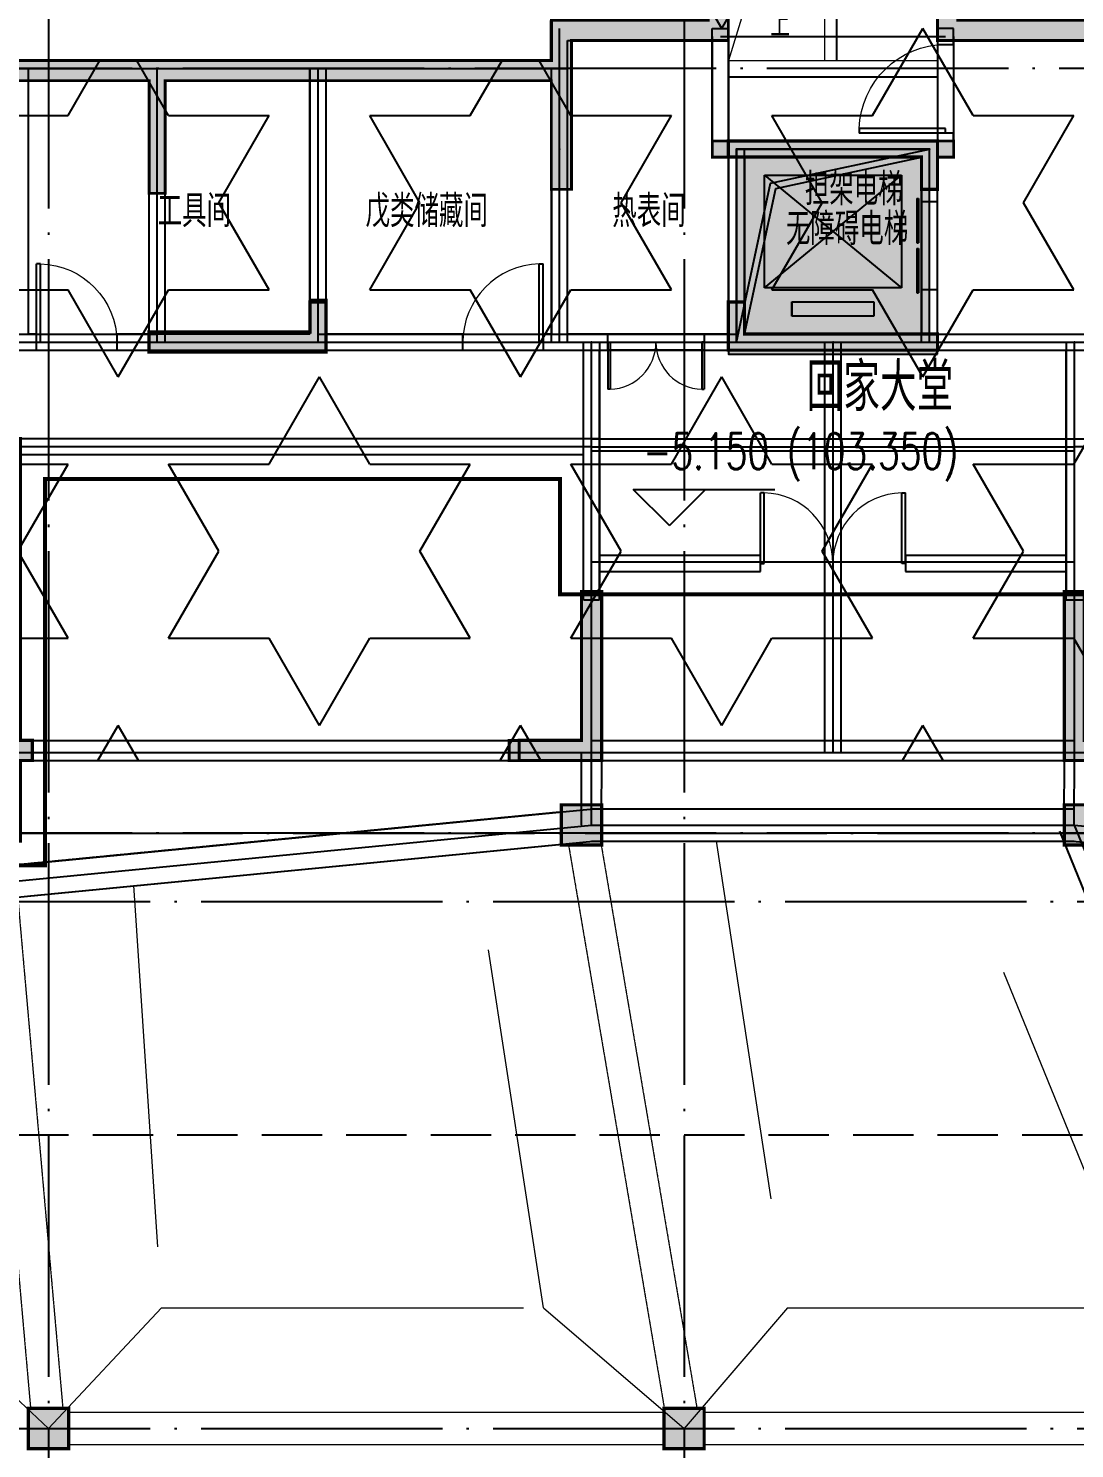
# Model space of a CAD drawing. Extents: x 290727 to 13733020, y 1731457 to 3643100.
# Drawn here: x 623762 to 636766, y 2195330 to 2212980 of the extents above; entities that cross this region are included whole.
import ezdxf

# ---------------------------------------------------------------- set-up
doc = ezdxf.new("R2010")
doc.units = 0
doc.header["$LTSCALE"] = 10
doc.header["$PDSIZE"] = 0.5
for name, pattern in [('DASH', [0.35, 0.25, -0.1]), ('DASHED', [0.75, 0.5, -0.25]), ('DOTE', [2.42, 2, -0.2, 0.02, -0.2]), ('虚线', [750, 450, -300])]:
    doc.linetypes.add(name, pattern=pattern)
doc.layers.get('0').update_dxf_attribs({"linetype": 'CONTINUOUS'})
for name, color, linetype in [('-A-车行道路', 8, 'CONTINUOUS'), ('BEAM_CONT', 4, 'CONTINUOUS'), ('BEAM_DASH', 144, 'DASHED'), ('BEAM_SE', 144, 'DASHED'), ('COLU', 2, 'CONTINUOUS'), ('COLUMN', 9, 'CONTINUOUS'), ('DIM_ELEV', 3, 'CONTINUOUS'), ('DOTE', 8, 'DOTE'), ('EVTR', 2, 'CONTINUOUS'), ('PUB_HATCH', 8, 'CONTINUOUS'), ('PUB_TEXT', 7, 'CONTINUOUS'), ('STAIR', 2, 'CONTINUOUS'), ('SURFACE', 6, 'CONTINUOUS'), ('WALL', 255, 'CONTINUOUS'), ('WINDOW', 4, 'CONTINUOUS'), ('作业图', 4, 'CONTINUOUS'), ('剪力墙', 170, 'CONTINUOUS'), ('房间名称', 7, 'CONTINUOUS'), ('文字', 4, 'CONTINUOUS'), ('洞口边线', 7, 'CONTINUOUS'), ('防火分区示意线', 4, 'CONTINUOUS'), ('防火分区线', 7, 'CONTINUOUS')]:
    doc.layers.add(name, color=color, linetype=linetype)
for name, color, linetype, true_color in [('1106', 7, 'CONTINUOUS', 0x89bf5f), ('2106', 7, 'CONTINUOUS', 0x64cfcf), ('2206', 7, 'CONTINUOUS', 0x3474d4), ('3200', 7, 'CONTINUOUS', 0xf4e9b4)]:
    doc.layers.add(name, color=color, linetype=linetype, true_color=true_color)
doc.layers.add('DIM_MODI', color=6, linetype='CONTINUOUS', plot=False)
doc.layers.add('板加腋边线', color=253, linetype='虚线', lineweight=18)
doc.layers.add('零厚板', color=7, linetype='CONTINUOUS', lineweight=18)
doc.layers.get('0').off()
doc.styles.add('_TCH_DIM', font='SIMPLEX', dxfattribs={"bigfont": 'GBCBIG'})
doc.styles.add('HNSJY', font='HNSJY-07', dxfattribs={"width": 0.8, "bigfont": 'HNSJY-HZ'})

# ---------------------------------------------------------------- blocks, each defined once
blk = doc.blocks.new('A$C55C93FC2')
at = {"layer": 'DOTE', "linetype": 'DOTE', "ltscale": 150}
for p, q in [((139084.1, 127235.5), (139084.1, 12200)), ((146984.1, 127235.5), (146984.1, 12200)), ((107484.1, 82642.4), (252290.8, 82642.4)), ((102196, 76542.4), (252290.8, 76542.4)), ((10299.5, 75692.4), (170248.6, 75692.4)), ((10299.5, 69142.4), (162348.6, 69142.4))]:
    blk.add_line(p, q, dxfattribs=at)
blk = doc.blocks.new('A$C52C345C4')
at = {"layer": '剪力墙'}
h = blk.add_hatch(color=0, dxfattribs=at)
h.paths.add_polyline_path([(-12800, -2200), (-13100, -2200), (-13100, -4800), (-12850, -4800), (-12850, -2450), (-12800, -2450)])
h.paths.add_polyline_path([(-9000, -3500), (-9250, -3500), (-9250, -8250), (-9750, -8250), (-9750, -8500), (-9000, -8500), (-9000, -7500), (-8800, -7500), (-8800, -7250), (-9000, -7250)])
h.paths.add_polyline_path([(-12850, -6400), (-13100, -6400), (-13100, -8500), (-12700, -8500), (-12700, -8250), (-12850, -8250)])
h.paths.add_polyline_path([(-12850, -4800), (-13100, -4800), (-13100, -6400), (-12850, -6400)])
h.paths.add_polyline_path([(-5200, -1800), (-5400, -1800), (-5400, -2175), (-7400, -2175), (-7400, -2425), (-5200, -2425)], flags=17)
h.paths.add_polyline_path([(2600, 200), (-200, 200), (-400, 200), (-400, 0), (-200, 0), (-200, -400), (0, -400), (0, 0), (2600, 0)], flags=17)
h.paths.add_polyline_path([(2400, -1800), (2200, -1800), (2200, -2200), (-200, -2200), (-200, -2450), (2400, -2450)], flags=17)
h.paths.add_polyline_path([(-1775, -5400), (-2025, -5400), (-2025, -7250), (-2925, -7250), (-2925, -7500), (-1775, -7500)])
h.paths.add_polyline_path([(5125, -7250), (4225, -7250), (4225, -5400), (3975, -5400), (3975, -7500), (5125, -7500)])
h.paths.add_polyline_path([(9600, -2175), (7600, -2175), (7600, -1800), (7400, -1800), (7400, -2425), (9600, -2425)], flags=17)
h.paths.add_polyline_path([(11450, -3500), (11200, -3500), (11200, -7250), (11000, -7250), (11000, -7500), (11200, -7500), (11200, -8500), (11950, -8500), (11950, -8250), (11450, -8250), (11450, -7250)])
h.paths.add_polyline_path([(15700, -2200), (15000, -2200), (15000, -2450), (15050, -2450), (15050, -4800), (15300, -4800), (15300, -2450), (15400, -2450), (15400, -4800), (15650, -4800), (15650, -2450), (15700, -2450)])
h.paths.add_polyline_path([(15800, -8250), (15650, -8250), (15650, -6150), (15400, -6150), (15400, -8250), (15300, -8250), (15300, -6150), (15050, -6150), (15050, -8250), (14900, -8250), (14900, -8500), (15800, -8500)])
h.paths.add_polyline_path([(19500, -7500), (19650, -7500), (19650, -7250), (19500, -7250), (19500, -3500), (19250, -3500), (19250, -7250), (19250, -8250), (18750, -8250), (18750, -8500), (19500, -8500)])
h.paths.add_polyline_path([(23300, -1775), (23100, -1775), (23100, -2175), (21100, -2175), (21100, -2425), (23300, -2425)])
h.paths.add_polyline_path([(30900, 200), (30900, 200), (28300, 200), (28300, 0), (30700, 0), (30700, -400), (30900, -400)])
h.paths.add_polyline_path([(28300, 200), (28100, 200), (28100, 0), (28300, 0)])
h.paths.add_polyline_path([(31100, 200), (30900, 200), (30900, 0), (31100, 0)])
h.paths.add_polyline_path([(30900, -2200), (28500, -2200), (28500, -1800), (28300, -1800), (28300, -2450), (30900, -2450)])
h.paths.add_polyline_path([(33625, -7250), (32725, -7250), (32725, -5400), (32475, -5400), (32475, -7500), (33625, -7500)])
h.paths.add_polyline_path([(26725, -5400), (26475, -5400), (26475, -7250), (25575, -7250), (25575, -7500), (26725, -7500)])
h.paths.add_polyline_path([(40450, -8250), (39950, -8250), (39950, -3500), (39700, -3500), (39700, -7250), (39500, -7250), (39500, -7500), (39700, -7500), (39700, -8500), (40450, -8500)])
h.paths.add_polyline_path([(43800, -6150), (43550, -6150), (43550, -8250), (43400, -8250), (43400, -8500), (43800, -8500)])
h.paths.add_polyline_path([(43800, -1950), (43300, -1950), (43300, -2450), (43550, -2450), (43550, -4800), (43800, -4800)])
h.paths.add_polyline_path([(2650, 5100), (2650, 5350), (-450, 5350), (-450, 1700), (-2400, 1700), (-2400, 1200), (-12100, 1200), (-12100, -2450), (-11850, -2450), (-11850, 950), (-7400, 950), (-7400, -450), (-7200, -450), (-7200, 950), (-2400, 950), (-2400, -400), (-2200, -400), (-2150, -400), (-2150, 1450), (-200, 1450), (-200, 5100), (2400, 5100), (2400, 1450), (4350, 1450), (4350, -400), (4400, -400), (4400, -200), (4400, -400), (4600, -400), (4600, 950), (9400, 950), (9400, -450), (9600, -450), (9600, 950), (14050, 950), (14050, -2450), (14300, -2450), (14300, 1200), (4600, 1200), (4600, 1700), (2650, 1700)])
h.paths.add_polyline_path([(36100, -1800), (35900, -1800), (35900, -2425), (38100, -2425), (38100, -2175), (36100, -2175)])
h.paths.add_polyline_path([(2650, 5100), (3050, 5100), (3050, 5350), (2650, 5350)], flags=17)
h = blk.add_hatch(color=0, dxfattribs=at)
h.paths.add_polyline_path([(16400, 1200), (14300, 1200), (14300, 950), (16400, 950)])
h.paths.add_polyline_path([(26350, 1450), (28300, 1450), (28300, 5100), (30900, 5100), (30900, 1450), (32850, 1450), (32850, -200), (32850, -400), (33100, -400), (33100, 950), (37900, 950), (37900, -450), (38100, -450), (38100, 950), (42550, 950), (42550, -2450), (42800, -2450), (42800, 1200), (33100, 1200), (33100, 1700), (31150, 1700), (31150, 5350), (28050, 5350), (28050, 5100), (28050, 1700), (26100, 1700), (26100, 1200), (16400, 1200), (16400, -2450), (16650, -2450), (16650, 950), (21100, 950), (21100, -450), (21300, -450), (21300, 950), (26100, 950), (26100, -400), (26350, -400), (26350, -200), (26350, -200)])
h.paths.add_polyline_path([(27650, 5100), (28050, 5100), (28050, 5350), (27650, 5350)], flags=16)
at = {"layer": '剪力墙', "color": 0}
for points in [[(30900, 5100), (30900, 1450), (32850, 1450)], [(26100, 1700), (26100, 1200), (16400, 1200), (16400, -2450), (16650, -2450), (16650, 950), (21100, 950), (21100, -450), (21300, -450), (21300, 950), (26100, 950), (26100, -400), (26350, -400), (26350, -200), (26350, -200), (26350, 1450), (28300, 1450), (28300, 5100)], [(28300, 200), (28100, 200), (28100, 0), (28300, 0)], [(30900, 200), (31100, 200), (31100, 0), (30900, 0)]]:
    blk.add_lwpolyline(points, dxfattribs=at)
for points in [[(30900, -400), (30700, -400), (30700, 0), (28300, 0), (28300, 200), (30900, 200)], [(23100, -1775), (23300, -1775), (23300, -2425), (21100, -2425), (21100, -2175), (23100, -2175)], [(30900, -2450), (30900, -2200), (28500, -2200), (28500, -1800), (28300, -1800), (28300, -2450)], [(19250, -7250), (19250, -7250), (19250, -8250), (18750, -8250), (18750, -8500), (19500, -8500), (19500, -7500), (19650, -7500), (19650, -7250), (19500, -7250), (19500, -3500), (19250, -3500)], [(26475, -5400), (26725, -5400), (26725, -7500), (25575, -7500), (25575, -7250), (26475, -7250)], [(32475, -5400), (32725, -5400), (32725, -7250), (33625, -7250), (33625, -7500), (32475, -7500)]]:
    blk.add_lwpolyline(points, close=True, dxfattribs=at)
blk = doc.blocks.new('$DorLib2D$00000001')
for p, q in [((0.45, 0.975), (0.5, 0.975)), ((0.45, 0), (0.45, 0.975)), ((0.5, 0), (0.5, 0.975)), ((0.5, 0), (0.45, 0))]:
    blk.add_line(p, q)
at = {"lineweight": 13}
blk.add_arc((0.475, 0), 0.975, 91.4693, 180, dxfattribs=at)
blk = doc.blocks.new('$DorLib2D$00000127')
at = {"color": 0, "linetype": 'Continuous'}
for p, q in [((-0.033, 0.795, -93.75), (-0.533, 0.795, -93.75)), ((-0.533, 0.795, -93.75), (-0.533, 0.69, -93.75)), ((-0.033, 0.69, -93.75), (-0.533, 0.69, -93.75)), ((-0.033, 0.795, -93.75), (-0.033, 0.69, -93.75)), ((0.033, 0.795, -93.75), (0.033, 0.69, -93.75)), ((0.533, 0.795, -93.75), (0.033, 0.795, -93.75)), ((0.533, 0.69, -93.75), (0.033, 0.69, -93.75)), ((0.533, 0.795, -93.75), (0.533, 0.69, -93.75)), ((0.5, 0.5, -93.75), (-0.5, 0.5, -93.75))]:
    blk.add_line(p, q, dxfattribs=at)
blk = doc.blocks.new('$DorLib2D$00000002')
for p, q in [((-0.5, 0), (-0.5, 0.4875)), ((-0.475, 0.4875), (-0.5, 0.4875)), ((-0.475, 0), (-0.475, 0.4875)), ((0.475, 0), (0.475, 0.4875)), ((0.475, 0.4875), (0.5, 0.4875)), ((0.5, 0), (0.5, 0.4875)), ((-0.5, 0), (-0.475, 0)), ((0.5, 0), (0.475, 0))]:
    blk.add_line(p, q)
at = {"lineweight": 13}
for centre, start, end in [((-0.4875, 0), 0, 88.53072), ((0.4875, 0), 91.46928, 180)]:
    blk.add_arc(centre, 0.4875, start, end, dxfattribs=at)
blk = doc.blocks.new('_FZH')
blk.add_lwpolyline([(-0.5, -0.5), (0.5, -0.5), (0.5, 0.5), (-0.5, 0.5)], close=True)
at = {"layer": 'PUB_HATCH'}
blk.add_solid([(-0.5, -0.5), (0.5, -0.5), (-0.5, 0.5), (0.5, 0.5)], dxfattribs=at)
blk = doc.blocks.new('车库建筑作业图')
at = {"layer": '-A-车行道路', "linetype": 'DASH', "ltscale": 300}
blk.add_line((585712, 2199230), (643262, 2199230), dxfattribs=at)
at = {"layer": 'DIM_ELEV'}
for p, q in [((631730, 2206801), (631280, 2207251)), ((631280, 2207251), (633038, 2207251)), ((631730, 2206801), (632180, 2207251))]:
    blk.add_line(p, q, dxfattribs=at)
at = {"layer": 'DIM_MODI', "linetype": 'Continuous'}
for p, q in [((630262, 2212580), (630262, 2213080)), ((608762, 2212580), (630262, 2212580))]:
    blk.add_line(p, q, dxfattribs=at)
at = {"layer": 'DOTE', "ltscale": 150}
for p, q in [((650462, 2212480), (619362, 2212480)), ((650462, 2202980), (619362, 2202980))]:
    blk.add_line(p, q, dxfattribs=at)
at = {"layer": 'EVTR'}
for p, q in [((632912, 2209755), (632912, 2211155)), ((632912, 2211155), (634612, 2211155)), ((632912, 2209755), (634612, 2211155)), ((632912, 2211155), (634612, 2209755)), ((634612, 2211155), (634612, 2209755)), ((634612, 2209755), (632912, 2209755)), ((633252, 2209405), (633252, 2209580)), ((633252, 2209580), (634272, 2209580)), ((633252, 2209580), (633252, 2209405)), ((634272, 2209580), (634272, 2209405)), ((634272, 2209405), (633252, 2209405))]:
    blk.add_line(p, q, dxfattribs=at)
at = {"layer": 'STAIR'}
blk.add_line((632462, 2212880), (632462, 2214539), dxfattribs=at)
at = {"layer": 'WALL'}
for p, q in [((632262, 2211380), (632262, 2212980)), ((632262, 2212980), (632462, 2212980)), ((632462, 2211580), (632462, 2212980)), ((635062, 2212980), (635062, 2212780)), ((635262, 2212980), (635062, 2212980)), ((635262, 2212780), (635262, 2212980)), ((635062, 2212780), (635262, 2212780)), ((623562, 2212480), (623762, 2212480)), ((623762, 2209180), (623762, 2212480)), ((627262, 2209180), (627262, 2212480)), ((627262, 2212480), (627462, 2212480)), ((627462, 2209180), (627462, 2212480)), ((630262, 2209180), (630262, 2212480)), ((630262, 2212480), (630462, 2212480)), ((630462, 2209180), (630462, 2212480)), ((635262, 2211680), (635062, 2211680)), ((635062, 2211680), (635062, 2211580)), ((635262, 2211380), (635262, 2211680)), ((632562, 2211580), (632462, 2211580)), ((634962, 2211580), (632562, 2211580)), ((635062, 2211580), (634962, 2211580)), ((632462, 2211380), (632262, 2211380)), ((632462, 2211380), (632462, 2209180)), ((632662, 2211380), (632662, 2209180)), ((634862, 2211380), (632662, 2211380)), ((634862, 2211380), (634862, 2210830)), ((635262, 2211380), (635062, 2211380)), ((635062, 2210830), (635062, 2211380)), ((634862, 2210830), (635062, 2210830)), ((635062, 2209730), (634862, 2209730)), ((634862, 2209730), (634862, 2209180)), ((635062, 2208980), (635062, 2209730)), ((623862, 2209180), (623762, 2209180)), ((623862, 2208980), (623862, 2209180)), ((627262, 2209180), (624862, 2209180)), ((624862, 2209180), (624862, 2208980)), ((629162, 2209180), (627462, 2209180)), ((629162, 2208980), (629162, 2209180)), ((630262, 2209180), (630162, 2209180)), ((630162, 2209180), (630162, 2208980)), ((630962, 2209180), (630462, 2209180)), ((630962, 2208980), (630962, 2209180)), ((632462, 2209180), (632162, 2209180)), ((632162, 2209180), (632162, 2208980)), ((634862, 2209180), (632662, 2209180)), ((623662, 2208980), (623862, 2208980)), ((624862, 2208980), (627362, 2208980)), ((627362, 2208980), (629162, 2208980)), ((630162, 2208980), (630362, 2208980)), ((630362, 2208980), (630962, 2208980)), ((632162, 2208980), (632562, 2208980)), ((635062, 2208980), (632562, 2208980)), ((630862, 2207880), (623562, 2207880)), ((630862, 2206430), (630862, 2207880)), ((636662, 2207880), (647762, 2207880)), ((636662, 2206430), (636662, 2207880)), ((630662, 2207680), (623662, 2207680)), ((630662, 2206330), (630662, 2207680)), ((630662, 2205880), (630662, 2206330)), ((632862, 2206430), (630862, 2206430)), ((632862, 2206230), (632862, 2206430)), ((636662, 2206430), (634662, 2206430)), ((634662, 2206430), (634662, 2206230)), ((630862, 2206230), (632862, 2206230)), ((630862, 2205880), (630862, 2206230)), ((634662, 2206230), (636662, 2206230)), ((636662, 2205880), (636662, 2206230)), ((630662, 2205880), (630862, 2205880)), ((636662, 2205880), (636862, 2205880))]:
    blk.add_line(p, q, dxfattribs=at)
at = {"layer": 'WINDOW'}
for points in [[(632162, 2209180), (630962, 2209180)], [(632162, 2208980), (630962, 2208980)]]:
    blk.add_lwpolyline(points, dxfattribs=at)
at = {"layer": '防火分区示意线', "color": 3, "linetype": 'DASH', "ltscale": 300, "const_width": 50}
blk.add_lwpolyline([(687857, 2178280), (682769, 2178280), (682769, 2180680), (682569, 2180680), (680769, 2180680), (680769, 2185780), (678483, 2185780), (678483, 2197478), (652283, 2197480), (652283, 2202780), (648469, 2202780), (648469, 2206280), (647469, 2206280), (647469, 2207380), (637169, 2207380), (637169, 2205947), (630369, 2205947), (630369, 2207380), (623969, 2207380), (623969, 2202580), (615069, 2202580), (615069, 2207380), (608669, 2207380)], dxfattribs=at)
at = {"layer": '防火分区线', "linetype": 'Continuous', "flags": 128}
blk.add_lwpolyline([(683162, 2181080), (682773, 2181080), (682562, 2181080), (681162, 2181080), (681162, 2181080), (681162, 2186180), (678877, 2186180), (678877, 2197878), (652677, 2197880), (652677, 2203180), (648862, 2203180), (648862, 2206680), (647862, 2206680), (647862, 2207780), (636762, 2207780), (636762, 2206347), (630762, 2206347), (630762, 2207780), (623562, 2207780), (623562, 2202980), (615462, 2202980), (615462, 2207780), (608262, 2207780)], dxfattribs=at)
at = {"layer": 'COLUMN', "linetype": 'Continuous', "rotation": 270}
for p, xscale, yscale, zscale in [((630638, 2203080), 500.1224278295413, 499.9999998601852, 499.9999998601852), ((636888, 2203080), 500.1224278178997, 500, 500), ((624012, 2195580), 500, 500, 500), ((631912, 2195580), 500, 500, 500)]:
    blk.add_blockref('_FZH', p, dxfattribs=dict(at, xscale=xscale, yscale=yscale, zscale=zscale))
at = {"layer": 'SURFACE', "color": 8}
blk.add_blockref('A$C52C345C4', (604162, 2211380), dxfattribs=at)
at = {"layer": 'WINDOW'}
for name, p, xscale, yscale, zscale, rotation in [('$DorLib2D$00000001', (635162, 2212230), -1100, 1100, -1100, 90), ('$DorLib2D$00000127', (634962, 2210280), 1100, 200, 1100, 90), ('$DorLib2D$00000001', (624362, 2209080), -1000, 1000, -1000, 359.9999999999923), ('$DorLib2D$00000002', (631562, 2209080), 1200, 1200, -1200, 179.9999999999923)]:
    blk.add_blockref(name, p, dxfattribs=dict(at, xscale=xscale, yscale=yscale, zscale=zscale, rotation=rotation))
for name, p, xscale, yscale, zscale in [('$DorLib2D$00000001', (629662, 2209080), 1000, 1000, 1000), ('$DorLib2D$00000002', (633762, 2206330), 1800, 1800, 1800)]:
    blk.add_blockref(name, p, dxfattribs=dict(at, xscale=xscale, yscale=yscale, zscale=zscale))
at = {"layer": '文字', "linetype": 'Continuous'}
blk.add_blockref('A$C55C93FC2', (484928, 2126437), dxfattribs=at)
at = {"layer": 'PUB_TEXT', "style": '_TCH_DIM'}
blk.add_text('上', height=338, dxfattribs=at).set_placement((632983, 2212875))
at = {"layer": 'PUB_TEXT', "style": '_TCH_DIM', "width": 0.705882}
for s, p in [('-5.150', (631403, 2207502)), ('(103.350)', (633188, 2207502))]:
    blk.add_text(s, height=446.2, dxfattribs=at).set_placement(p)
at = {"layer": '房间名称', "style": 'HNSJY', "width": 0.8}
for s, p in [('担架电梯', (633413, 2210782)), ('担架电梯', (633413, 2210782)), ('工具间', (625368, 2210510)), ('戊类储藏间', (627953, 2210510)), ('热表间', (631019, 2210510)), ('无障碍电梯', (633178, 2210288)), ('无障碍电梯', (633178, 2210288))]:
    blk.add_text(s, height=400, dxfattribs=at).set_placement(p)
at = {"layer": '文字', "linetype": 'Continuous', "style": 'HNSJY', "width": 0.8}
blk.add_text('回家大堂', height=600, dxfattribs=at).set_placement((633434, 2208224))
blk = doc.blocks.new('人防-l')
at = {"layer": '2106'}
for points in [[(782779, -930034), (782279, -930034), (782279, -930534), (782779, -930534)], [(789029, -930034), (788529, -930034), (788529, -930534), (789029, -930534)]]:
    blk.add_hatch(color=0, dxfattribs=at).paths.add_polyline_path(points)
at = {"layer": '3200'}
for points in [[(784455, -921883), (784455, -923783), (784455, -924283), (785655, -924283), (786855, -924283), (786855, -922383), (786855, -921883), (784455, -921883)], [(786855, -921883), (784455, -921883), (784455, -923783), (784455, -924283), (784879, -922307)]]:
    blk.add_hatch(color=0, dxfattribs=at).paths.add_polyline_path(points)
at = {"color": 0}
for p, q in [((782255, -920883), (782255, -920383)), ((775555, -920883), (777255, -920883)), ((777255, -920883), (777755, -920883)), ((777255, -921283), (777255, -920883)), ((777755, -920883), (779255, -920883)), ((779255, -923783), (779255, -920883)), ((779255, -920883), (782255, -920883)), ((782255, -921883), (782255, -920883)), ((777255, -922433), (777255, -921283)), ((782255, -924283), (782255, -921883)), ((784455, -921883), (786855, -921883)), ((784455, -923783), (784455, -921883)), ((786855, -922383), (786855, -921883)), ((786855, -924283), (786855, -922383)), ((777255, -924283), (777255, -922433)), ((779255, -924283), (779255, -923783)), ((784455, -924283), (784455, -923783)), ((775555, -924283), (777255, -924283)), ((777255, -924283), (779255, -924283)), ((779255, -924283), (782255, -924283)), ((782255, -924283), (782655, -924283)), ((782655, -924283), (784455, -924283)), ((782655, -925583), (782655, -924283)), ((784455, -924283), (785655, -924283)), ((785655, -924283), (786855, -924283)), ((785655, -925583), (785655, -924283)), ((786855, -924283), (788655, -924283)), ((788655, -925583), (788655, -924283)), ((788655, -924283), (789055, -924283)), ((782655, -927383), (782655, -925583)), ((782655, -925583), (785655, -925583)), ((785655, -929383), (785655, -925583)), ((785655, -925583), (788655, -925583)), ((788655, -927383), (788655, -925583)), ((782655, -929383), (782655, -927383)), ((788655, -929383), (788655, -927383)), ((775455, -929383), (775705, -929383)), ((775705, -929383), (781755, -929383)), ((781755, -929383), (782655, -929383)), ((782654, -930284), (782655, -929383)), ((782655, -929383), (785655, -929383)), ((785655, -929383), (788655, -929383)), ((788654, -930284), (788655, -929383)), ((788655, -929383), (789555, -929383)), ((775454, -930984), (782654, -930284)), ((782654, -930284), (788654, -930284)), ((788654, -930284), (795854, -930984)), ((788654, -930284), (791704, -937784))]:
    blk.add_line(p, q, dxfattribs=at)
for p in [(777255, -920883), (777755, -920883), (779255, -920883), (782255, -920883), (777255, -921283), (782255, -921883), (784455, -921883), (786855, -921883), (786855, -922383), (777255, -922433), (779255, -923783), (784455, -923783), (777255, -924283), (779255, -924283), (782255, -924283), (782655, -924283), (784455, -924283), (785655, -924283), (786855, -924283), (788655, -924283), (782655, -925583), (785655, -925583), (788655, -925583), (782655, -927383), (788655, -927383), (775705, -929383), (781755, -929383), (782655, -929383), (785655, -929383), (788655, -929383), (782654, -930284), (788654, -930284)]:
    blk.add_point(p, dxfattribs=at)
at = {"layer": '1106', "color": 0}
for p, q in [((784355, -920533), (784355, -916883)), ((786955, -920533), (786955, -916883)), ((782155, -920783), (782155, -920283)), ((782355, -920533), (782755, -920533)), ((782355, -920883), (782355, -920533)), ((782755, -920533), (783055, -920533)), ((783055, -920533), (784355, -920533)), ((786955, -920533), (788255, -920533)), ((788255, -920533), (788555, -920533)), ((788555, -920533), (788955, -920533)), ((775555, -920783), (777255, -920783)), ((777255, -920783), (777755, -920783)), ((777755, -920783), (779255, -920783)), ((779255, -920783), (782155, -920783)), ((782355, -921883), (782355, -920883)), ((775555, -921033), (777155, -921033)), ((777155, -921283), (777155, -921033)), ((777355, -921033), (777755, -921033)), ((777355, -921283), (777355, -921033)), ((777755, -921033), (779255, -921033)), ((779255, -921033), (782155, -921033)), ((782155, -921883), (782155, -921033)), ((777155, -922433), (777155, -921283)), ((777355, -922433), (777355, -921283)), ((784455, -921783), (786955, -921783)), ((786955, -922383), (786955, -921783)), ((782155, -924283), (782155, -921883)), ((782355, -924283), (782355, -921883)), ((784455, -921983), (786755, -921983)), ((786755, -922383), (786755, -921983)), ((779155, -924158), (779155, -923783)), ((779355, -924408), (779355, -923783)), ((784355, -924383), (784355, -923783)), ((784555, -924183), (784555, -923783)), ((777255, -924158), (779155, -924158)), ((784555, -924183), (785655, -924183)), ((785655, -924183), (786855, -924183)), ((777255, -924408), (779355, -924408)), ((784355, -924383), (785655, -924383)), ((785655, -924383), (786855, -924383)), ((782530, -929233), (782530, -927383)), ((782780, -929483), (782780, -927383)), ((788530, -929483), (788530, -927383)), ((775555, -929233), (775705, -929233)), ((781755, -929233), (782530, -929233)), ((775555, -929483), (775705, -929483)), ((781755, -929483), (782780, -929483)), ((788530, -929483), (789555, -929483))]:
    blk.add_line(p, q, dxfattribs=at)
at = {"layer": '2106', "color": 0, "linetype": 'Continuous'}
for points in [[(782779, -930034), (782279, -930034), (782279, -930534), (782779, -930534)], [(789029, -930034), (788529, -930034), (788529, -930534), (789029, -930534)]]:
    blk.add_lwpolyline(points, close=True, dxfattribs=at)
at = {"layer": '2206', "color": 0}
for p, q in [((784255, -920483), (787055, -920483)), ((779155, -923783), (779155, -920883)), ((779155, -923783), (779155, -920883)), ((779355, -923783), (779355, -920883)), ((784355, -923783), (784355, -921883)), ((784355, -923783), (784355, -921883)), ((784555, -923783), (784555, -921883)), ((786755, -924283), (786755, -922383)), ((786755, -924283), (786755, -922383)), ((786955, -924283), (786955, -922383)), ((777155, -924283), (777155, -922433)), ((777155, -924283), (777155, -922433)), ((777355, -924283), (777355, -922433)), ((775555, -924183), (777255, -924183)), ((775555, -924183), (777255, -924183)), ((779255, -924183), (782255, -924183)), ((779255, -924183), (782255, -924183)), ((782255, -924183), (782655, -924183)), ((782255, -924183), (782655, -924183)), ((782555, -925583), (782555, -924283)), ((782555, -925583), (782555, -924283)), ((782655, -924183), (784455, -924183)), ((782655, -924183), (784455, -924183)), ((782755, -925583), (782755, -924283)), ((785555, -925583), (785555, -924283)), ((785555, -925583), (785555, -924283)), ((785755, -925583), (785755, -924283)), ((786855, -924183), (788655, -924183)), ((786855, -924183), (788655, -924183)), ((788555, -925583), (788555, -924283)), ((788555, -925583), (788555, -924283)), ((788655, -924183), (789055, -924183)), ((788655, -924183), (789055, -924183)), ((775555, -924383), (777255, -924383)), ((779255, -924383), (782255, -924383)), ((782255, -924383), (782655, -924383)), ((782655, -924383), (784455, -924383)), ((786855, -924383), (788655, -924383)), ((788655, -924383), (789055, -924383)), ((782555, -927383), (782555, -925583)), ((782555, -927383), (782555, -925583)), ((782655, -925483), (785655, -925483)), ((782655, -925483), (785655, -925483)), ((782755, -927383), (782755, -925583)), ((785555, -929383), (785555, -925583)), ((785555, -929383), (785555, -925583)), ((785655, -925483), (788655, -925483)), ((785655, -925483), (788655, -925483)), ((785755, -929383), (785755, -925583)), ((788555, -927383), (788555, -925583)), ((788555, -927383), (788555, -925583)), ((782655, -925633), (785655, -925633)), ((785655, -925633), (788655, -925633)), ((775705, -929233), (781755, -929233)), ((775705, -929233), (781755, -929233)), ((782655, -929233), (785655, -929233)), ((782655, -929233), (785655, -929233)), ((785655, -929233), (788655, -929233)), ((785655, -929233), (788655, -929233)), ((782529, -930284), (782530, -929383)), ((782529, -930284), (782530, -929383)), ((782779, -930284), (782780, -929383)), ((788529, -930284), (788530, -929383)), ((788529, -930284), (788530, -929383)), ((775705, -929483), (781755, -929483)), ((782655, -929483), (785655, -929483)), ((785655, -929483), (788655, -929483)), ((775435, -930785), (782635, -930085)), ((775435, -930785), (782635, -930085)), ((782654, -930084), (788654, -930084)), ((782654, -930084), (788654, -930084)), ((775474, -931183), (782674, -930483)), ((782654, -930484), (788654, -930484)), ((788469, -930359), (791519, -937859)), ((788635, -930483), (795835, -931183))]:
    blk.add_line(p, q, dxfattribs=at)
at = {"layer": '3200', "color": 0, "linetype": 'Continuous'}
blk.add_lwpolyline([(786855, -921883), (784455, -921883), (784455, -923783), (784455, -924283), (784879, -922307)], close=True, dxfattribs=at)
at = {"layer": '3200', "color": 0}
blk.add_polyline3d([(784455, -921883, 5200), (784455, -923783, 5200), (784455, -924283, 5200), (785655, -924283, 5200), (786855, -924283, 5200), (786855, -922383, 5200), (786855, -921883, 5200), (784455, -921883, 5200), (784455, -921883, 5200)], dxfattribs=at)
blk = doc.blocks.new('7-l')
at = {"layer": 'BEAM_CONT', "color": 0, "lineweight": 18, "ltscale": 1}
for p, q in [((3323016.3, -641898.1), (3325616.3, -641898.1)), ((3323216.3, -644898.1), (3323216.3, -643098.1)), ((3325416.3, -645298.1), (3325416.3, -643498.1))]:
    blk.add_line(p, q, dxfattribs=at)
blk.add_lwpolyline([(3324216.3, -641898.1), (3324216.3, -637998.1)], dxfattribs=at)
at = {"layer": 'BEAM_SE', "color": 0}
for p, q in [((3323016.3, -642098.1), (3325616.3, -642098.1)), ((3314316.3, -645298.1), (3314316.3, -642148.1)), ((3317816.3, -644898.1), (3317816.3, -642148.1)), ((3318016.3, -644898.1), (3318016.3, -642148.1)), ((3323016.3, -644898.1), (3323016.3, -643098.1)), ((3325616.3, -645298.1), (3325616.3, -643498.1)), ((3315816.3, -645298.1), (3315816.3, -643548.1)), ((3316016.3, -645298.1), (3316016.3, -643548.1)), ((3311366.3, -645298.1), (3315816.3, -645298.1)), ((3318016.3, -645298.1), (3320816.3, -645298.1)), ((3321016.3, -645298.1), (3323016.3, -645298.1)), ((3325616.3, -645298.1), (3327616.3, -645298.1)), ((3311366.3, -645498.1), (3315816.3, -645498.1)), ((3318016.3, -645498.1), (3320816.3, -645498.1)), ((3321216.3, -648498.1), (3321216.3, -645498.1)), ((3321416.3, -648498.1), (3321416.3, -645498.1)), ((3324216.3, -650348.1), (3324216.3, -645498.1)), ((3324416.3, -650348.1), (3324416.3, -645498.1)), ((3327216.3, -648498.1), (3327216.3, -645498.1)), ((3321416.3, -646598.1), (3324216.3, -646598.1)), ((3324416.3, -646598.1), (3327216.3, -646598.1)), ((3321416.3, -646748.1), (3324216.3, -646748.1)), ((3324416.3, -646748.1), (3327216.3, -646748.1)), ((3314366.3, -650348.1), (3320316.3, -650348.1)), ((3321416.3, -650348.1), (3327216.3, -650348.1)), ((3314366.3, -650598.1), (3320316.3, -650598.1)), ((3321416.3, -650598.1), (3327216.3, -650598.1))]:
    blk.add_line(p, q, dxfattribs=at)
for points in [[(3324366.3, -641898.1), (3324366.3, -637998.1)], [(3322816.3, -641598.1), (3322816.3, -642898.1)], [(3323016.3, -641598.1), (3323016.3, -642898.1)], [(3325616.3, -641598.1), (3325616.3, -642898.1)], [(3325816.3, -641598.1), (3325816.3, -642898.1)], [(3320816.3, -643498.1), (3320816.3, -645298.1)], [(3321016.3, -645298.1), (3321016.3, -643498.1)]]:
    blk.add_lwpolyline(points, dxfattribs=at)
at = {"layer": 'WINDOW', "color": 0, "lineweight": 18, "ltscale": 1}
for p, q in [((3321016.3, -645498.1), (3323016.3, -645498.1)), ((3325616.3, -645498.1), (3327616.3, -645498.1))]:
    blk.add_line(p, q, dxfattribs=at)
at = {"layer": '剪力墙', "color": 0, "const_width": 35}
for points in [[(3311116.3, -645548.1), (3311366.3, -645548.1), (3311366.3, -642148.1), (3315816.3, -642148.1), (3315816.3, -643548.1), (3316016.3, -643548.1), (3316016.3, -642148.1), (3320816.3, -642148.1), (3320816.3, -643498.1), (3321066.3, -643498.1), (3321066.3, -643298.1), (3321066.3, -643298.1), (3321066.3, -641648.1), (3323016.3, -641648.1), (3323016.3, -637998.1), (3325616.3, -637998.1), (3325616.3, -641648.1), (3327566.3, -641648.1)], [(3327816.3, -641398.1), (3325866.3, -641398.1), (3325866.3, -637748.1), (3322366.3, -637748.1), (3322366.3, -637998.1), (3322766.3, -637998.1), (3322766.3, -641398.1), (3320816.3, -641398.1), (3320816.3, -641898.1), (3311116.3, -641898.1), (3311116.3, -645548.1)], [(3323016.3, -642898.1), (3322816.3, -642898.1), (3322816.3, -643098.1), (3323016.3, -643098.1)], [(3325616.3, -642898.1), (3325816.3, -642898.1), (3325816.3, -643098.1), (3325616.3, -643098.1)]]:
    blk.add_lwpolyline(points, dxfattribs=at)
for points in [[(3325616.3, -643498.1), (3325416.3, -643498.1), (3325416.3, -643098.1), (3323016.3, -643098.1), (3323016.3, -642898.1), (3325616.3, -642898.1)], [(3317816.3, -644873.1), (3318016.3, -644873.1), (3318016.3, -645523.1), (3315816.3, -645523.1), (3315816.3, -645273.1), (3317816.3, -645273.1)], [(3325616.3, -645498.1), (3325616.3, -645298.1), (3323216.3, -645298.1), (3323216.3, -644898.1), (3323016.3, -644898.1), (3323016.3, -645498.1)], [(3313966.3, -650348.1), (3313966.3, -650348.1), (3313966.3, -651348.1), (3313616.3, -651348.1), (3313616.3, -651598.1), (3314216.3, -651598.1), (3314216.3, -650598.1), (3314366.3, -650598.1), (3314366.3, -650348.1), (3314216.3, -650348.1), (3314216.3, -646598.1), (3313966.3, -646598.1)], [(3321191.3, -648498.1), (3321441.3, -648498.1), (3321441.3, -650598.1), (3320291.3, -650598.1), (3320291.3, -650348.1), (3321191.3, -650348.1)], [(3327191.3, -648498.1), (3327441.3, -648498.1), (3327441.3, -650348.1), (3328341.3, -650348.1), (3328341.3, -650598.1), (3327191.3, -650598.1)]]:
    blk.add_lwpolyline(points, close=True, dxfattribs=at)
at = {"layer": '零厚板', "color": 0, "lineweight": 18, "ltscale": 1}
blk.add_line((3324216.3, -637998.1), (3323016.3, -641898.1), dxfattribs=at)
blk = doc.blocks.new('梁图-10.22')
h = blk.add_hatch()
h.set_pattern_fill('STARS', color=0, scale=10000, style=0)
h.set_pattern_definition([(360, (-13031997, -1453558.3), (1e-12, 2165.0635), [1250, -1250]), (60, (-13031997, -1453558.3), (-1875, 1082.53176), [1250, -1250]), (120, (-13031372, -1452475.8), (-1875, -1082.53176), [1250, -1250])])
h.paths.add_polyline_path([(-1490174, 256808), (-1492274, 256808), (-1501974, 256808), (-1501974, 257308), (-1503924, 257308), (-1503924, 260958), (-1507024, 260958), (-1507024, 257308), (-1508974, 257308), (-1508974, 256808), (-1518674, 256808), (-1518674, 253418), (-1519674, 253418), (-1519674, 247108), (-1515574, 247108), (-1515574, 248108), (-1495374, 248108), (-1495374, 247108), (-1487074, 247108), (-1487074, 248108), (-1466874, 248108), (-1466874, 247108), (-1462774, 247108), (-1462774, 253408), (-1463774, 253408), (-1463774, 256808), (-1473474, 256808), (-1473474, 257308), (-1475424, 257308), (-1475424, 260958), (-1478524, 260958), (-1478524, 257308), (-1480474, 257308), (-1480474, 256808)])
at = {"color": 0}
blk.add_lwpolyline([(-1519674, 253408), (-1519674, 247108), (-1515574, 247108), (-1515574, 248108), (-1495374, 248108), (-1495374, 247108), (-1487074, 247108), (-1487074, 248108), (-1466874, 248108), (-1466874, 247108), (-1462774, 247108), (-1462774, 253408), (-1463774, 253408), (-1463774, 256808), (-1473474, 256808), (-1473474, 257308), (-1475424, 257308), (-1475424, 260958), (-1478524, 260958), (-1478524, 257308), (-1480474, 257308), (-1480474, 256808), (-1490174, 256808), (-1492274, 256808), (-1501974, 256808), (-1501974, 257308), (-1503924, 257308), (-1503924, 260958), (-1507024, 260958), (-1507024, 257308), (-1508974, 257308), (-1508974, 256808), (-1518674, 256808), (-1518674, 253418), (-1519674, 253418)], close=True, dxfattribs=at)
at = {"layer": 'BEAM_CONT', "color": 0, "lineweight": 18}
for p, q in [((-1478074, 253809), (-1478074, 255609)), ((-1475874, 255209), (-1475874, 253409))]:
    blk.add_line(p, q, dxfattribs=at)
at = {"layer": 'BEAM_DASH', "color": 0, "lineweight": 18}
for p, q in [((-1478274, 257109), (-1475674, 257109)), ((-1486974, 253409), (-1486974, 256559)), ((-1483474, 256559), (-1483474, 253809)), ((-1483274, 253809), (-1483274, 256559)), ((-1478274, 255609), (-1478274, 253809)), ((-1485474, 255159), (-1485474, 253434)), ((-1485274, 253434), (-1485274, 255159)), ((-1475674, 253409), (-1475674, 255209)), ((-1485474, 253409), (-1486974, 253409)), ((-1480474, 253409), (-1483274, 253409)), ((-1479974, 253409), (-1480274, 253409)), ((-1478274, 253409), (-1479974, 253409)), ((-1473974, 253409), (-1475674, 253409)), ((-1473674, 253409), (-1473974, 253409)), ((-1487074, 253209), (-1485274, 253209)), ((-1483274, 253209), (-1480474, 253209)), ((-1480274, 253209), (-1480074, 253209)), ((-1480074, 253209), (-1480074, 252009)), ((-1479874, 253209), (-1478274, 253209)), ((-1479874, 252009), (-1479874, 253209)), ((-1477074, 253209), (-1477074, 252009)), ((-1476874, 252009), (-1476874, 253209)), ((-1475774, 253209), (-1474074, 253209)), ((-1474074, 253209), (-1474074, 252009)), ((-1477074, 252109), (-1479874, 252109)), ((-1474074, 252109), (-1476874, 252109)), ((-1480074, 252009), (-1480074, 250209)), ((-1479874, 250209), (-1479874, 252009)), ((-1479874, 251959), (-1477074, 251959)), ((-1477074, 252009), (-1477074, 248359)), ((-1476874, 248359), (-1476874, 252009)), ((-1476874, 251959), (-1474074, 251959)), ((-1474074, 252009), (-1474074, 250209)), ((-1480074, 250209), (-1479874, 250209)), ((-1474074, 250209), (-1473874, 250209)), ((-1480874, 248359), (-1486924, 248359)), ((-1477074, 248359), (-1479849, 248359)), ((-1474099, 248359), (-1476874, 248359)), ((-1486924, 248109), (-1480874, 248109)), ((-1480099, 248109), (-1480099, 247558)), ((-1479849, 248109), (-1476974, 248109)), ((-1479849, 247558), (-1479849, 248109)), ((-1476974, 248109), (-1474099, 248109)), ((-1474099, 248109), (-1474099, 247558)), ((-1480349, 247472), (-1487074, 246819)), ((-1474099, 247508), (-1479849, 247508)), ((-1479741, 247108), (-1474099, 247108)), ((-1486962, 246428), (-1480349, 247071)), ((-1480260, 247058), (-1479070, 240058)), ((-1479854, 247058), (-1478664, 240058)), ((-1487503, 246358), (-1486947, 240058)), ((-1487102, 246358), (-1486546, 240058)), ((-1479074, 240008), (-1486474, 240008)), ((-1471174, 240008), (-1478574, 240008)), ((-1486474, 239608), (-1479074, 239608)), ((-1478574, 239608), (-1471174, 239608))]:
    blk.add_line(p, q, dxfattribs=at)
at = {"layer": 'COLU', "color": 0, "const_width": 40}
for points in [[(-1479849, 247558), (-1480349, 247558), (-1480349, 247058), (-1479849, 247058)], [(-1473599, 247558), (-1474099, 247558), (-1474099, 247058), (-1473599, 247058)], [(-1486474, 240058), (-1486974, 240058), (-1486974, 239558), (-1486474, 239558)], [(-1478574, 240058), (-1479074, 240058), (-1479074, 239558), (-1478574, 239558)]]:
    blk.add_lwpolyline(points, close=True, dxfattribs=at)
at = {"layer": 'WALL', "color": 0, "const_width": 40}
blk.add_lwpolyline([(-1480474, 257309), (-1480474, 256809), (-1490174, 256809), (-1490174, 253409), (-1492274, 253409), (-1492274, 256809), (-1501974, 256809), (-1501974, 257309), (-1503924, 257309), (-1503924, 260959), (-1507024, 260959), (-1507024, 257309), (-1508974, 257309), (-1508974, 256809), (-1516474, 256809), (-1516474, 260658)], dxfattribs=at)
for points in [[(-1475674, 255209), (-1475674, 255809), (-1478274, 255809), (-1478274, 255609), (-1475874, 255609), (-1475874, 255209)], [(-1483274, 253184), (-1483274, 253809), (-1483474, 253809), (-1483474, 253434), (-1485474, 253434), (-1485474, 253184)], [(-1478274, 253209), (-1475674, 253209), (-1475674, 253409), (-1478074, 253409), (-1478074, 253809), (-1478274, 253809)], [(-1487074, 252109), (-1487274, 252109), (-1487274, 248359), (-1487324, 248359), (-1487324, 247359), (-1487674, 247359), (-1487674, 247109), (-1487074, 247109), (-1487074, 248109), (-1486924, 248109), (-1486924, 248359), (-1487074, 248359)], [(-1479849, 248109), (-1479849, 250209), (-1480099, 250209), (-1480099, 248359), (-1480874, 248359), (-1480874, 248109)], [(-1473849, 248359), (-1473849, 250209), (-1474099, 250209), (-1474099, 248109), (-1473074, 248109), (-1473074, 248359)]]:
    blk.add_lwpolyline(points, close=True, dxfattribs=at)
at = {"layer": '板加腋边线', "color": 0, "lineweight": 18}
for p, q in [((-1478426, 247108), (-1477537, 241308)), ((-1473154, 241308), (-1475512, 247108)), ((-1480572, 241308), (-1481439, 246965)), ((-1485667, 246554), (-1485320, 241308)), ((-1488327, 241308), (-1486724, 239808)), ((-1485320, 241308), (-1486724, 239808)), ((-1485320, 241308), (-1480572, 241308)), ((-1480572, 241308), (-1478824, 239808)), ((-1477537, 241308), (-1478824, 239808)), ((-1477537, 241308), (-1473154, 241308))]:
    blk.add_line(p, q, dxfattribs=at)
at = {"layer": '洞口边线', "color": 0}
blk.add_lwpolyline([(-1475874, 255609), (-1478074, 255609), (-1478074, 253409), (-1477685, 255220), (-1475874, 255609)], close=True, dxfattribs=at)

msp = doc.modelspace()

# ---------------------------------------------------------------- block references
at = {"layer": '作业图', "color": 8, "linetype": 'ByBlock', "extrusion": (8.37508e-20, 6.90696e-07, 1)}
msp.add_blockref('梁图-10.22', (2110736, 1955772, 0), dxfattribs=at)
at = {"layer": '作业图', "linetype": 'Continuous'}
msp.add_blockref('车库建筑作业图', (0, 0), dxfattribs=at)
at = {"layer": '作业图', "color": 8, "linetype": 'ByBlock'}
msp.add_blockref('人防-l', (-151892, 3133363), dxfattribs=at)
at = {"layer": '作业图', "color": 8}
msp.add_blockref('7-l', (-2690554, 2854478), dxfattribs=at)

doc.saveas('drawing.dxf')
